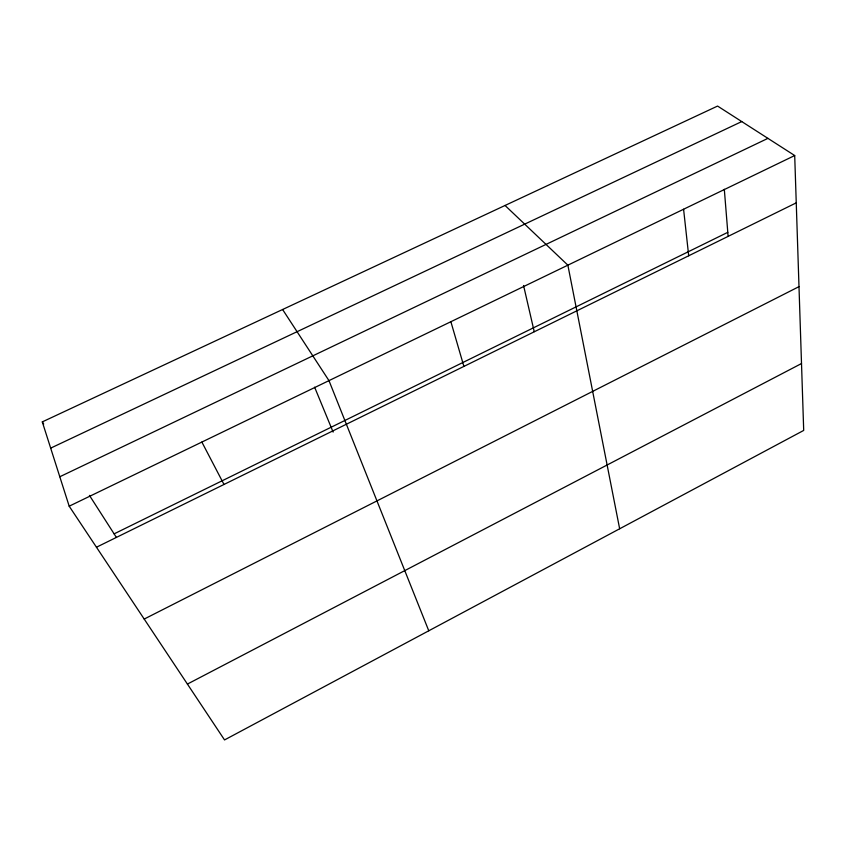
<?xml version="1.0" encoding="UTF-8"?>
<svg xmlns="http://www.w3.org/2000/svg" width="846" height="846" viewBox="0 0 846 846"><rect width="100%" height="100%" fill="white"/><g stroke="black" fill="none" stroke-linecap="round" stroke-linejoin="round"><path stroke-width="1.27" d="M187.41 684.076L801.511 363.537M144.201 619.061L798.994 286.646M114.115 533.858L727.793 232.333M96.465 547.225L796.255 202.85M69.192 506.194L794.701 155.537L803.7 430.424L224.539 739.933L69.192 506.194L42.3 421.89L717.577 106.067L794.701 155.537M59.802 476.753L767.935 138.363M50.675 448.137L741.752 121.57M505.041 205.462L567.867 265.168L619.653 528.782M282.596 309.499L328.978 380.637L428.774 630.788M42.3 421.89L43.706 424.079M89.433 495.375L116.24 537.178M201.866 442.067L224 484.462M314.617 387.182L333.123 432.084M450.876 321.713L463.894 366.413M523.558 285.493L534.228 331.664M683.589 209.237L688.697 255.778M724.313 189.282L728.11 236.267"/></g></svg>
